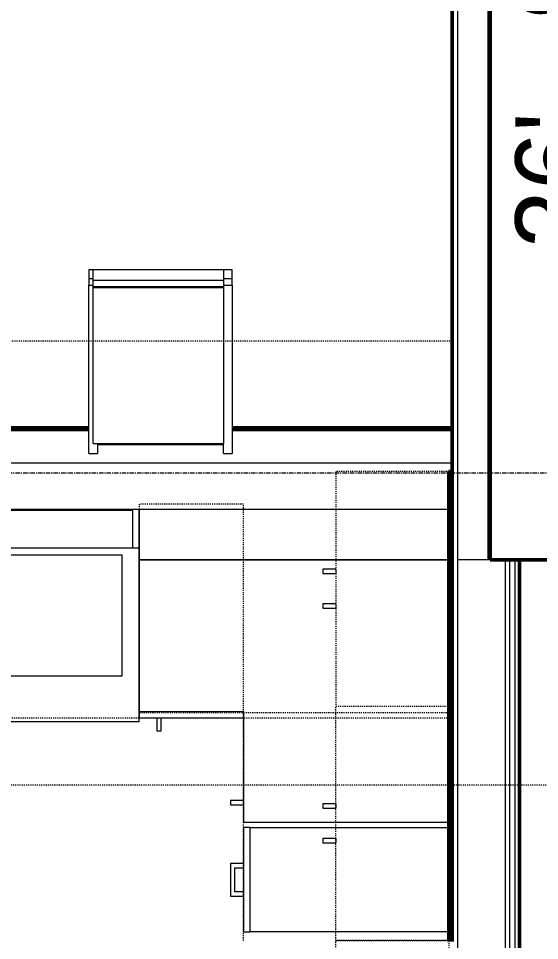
# Model space of a CAD drawing. Header units: inches. Extents: x -4217 to -1814, y 9706 to 12425.
# Drawn here: x -2694.6 to -2634.6, y 11793.4 to 11899.5 of the extents above; entities that cross this region are included whole.
import ezdxf

# ---------------------------------------------------------------- set-up
doc = ezdxf.new("R2010")
doc.units = ezdxf.units.IN
doc.header["$MEASUREMENT"] = 0
for name, pattern in [('Aligning Line 1_8_', [0.25, 0.125, -0.125]), ('Dash', [0.25, 0.125, -0.125]), ('Grid Line 1_2_', [0.875, 0.5, -0.125, 0.125, -0.125])]:
    doc.linetypes.add(name, pattern=pattern)
for name, color, linetype, lineweight in [('A-ANNO-DIMS', 211, 'Continuous', 9), ('A-ANNO-DIMS-96', 211, 'Continuous', 9), ('A-AREA-1', 130, 'Continuous', 70), ('A-FLOR-1', 10, 'Continuous', 13), ('A-WALL', 113, 'Continuous', 13), ('A-WALL-11', 113, 'Continuous', 50), ('A-WALL-3', 250, 'Continuous', 50), ('A-WALL-4', 10, 'Continuous', 13), ('G-ANNO-SYMB-1', 147, 'Aligning Line 1_8_', 9), ('I-FURN-1', 7, 'Continuous', 9), ('I-WALL-3', 2, 'Continuous', 50), ('P-SANR-FIXT-2', 7, 'Continuous', 9), ('Q-CASE-3', 7, 'Continuous', 9), ('Q-CASE-4', 7, 'Dash', 9), ('Q-CASE-HDLN-1', 7, 'Dash', 9), ('S-GRID-1', 1, 'Grid Line 1_2_', 9)]:
    doc.layers.add(name, color=color, linetype=linetype, lineweight=lineweight)
doc.styles.add('Century Gothic', font='ufonts.com_century-gothic.ttf', dxfattribs={"height": 9})
doc.dimstyles.new('OD__1_8__Tol__', dxfattribs={"dimscale": 12, "dimtxt": 9.397514, "dimasz": 1, "dimexe": 0.75, "dimexo": 0.5, "dimgap": 0.125, "dimtad": 1, "dimdec": 3, "dimrnd": 0.125, "dimzin": 3, "dimdsep": 46, "dimlunit": 4, "dimtxsty": 'Century Gothic', "dimblk1": 'OBLIQUE', "dimblk2": 'OBLIQUE', "dimsah": 1, "dimcen": 0.09, "dimdle": 0.75, "dimazin": 0, "dimtfac": 1, "dimtdec": 4, "dimtix": 1, "dimtmove": 0, "dimatfit": 3, "dimfxl": 1, "dimtvp": 1, "dimtfill": 1, "dimfrac": 2, "dimtolj": 1, "dimtzin": 0, "dimarcsym": 2})

# ---------------------------------------------------------------- blocks, each defined once
blk = doc.blocks.new('DIMBLOCK10-FLOOR PLAN - 2ND FLOOR')
at = {"layer": 'A-ANNO-DIMS-96'}
for p, q in [((-2624.39, 12133.59), (-2624.39, 11682.99)), ((-2621.9, 12124.59), (-2633.39, 12124.59)), ((-2624.39, 12124.59), (-2621.9, 12124.59)), ((-2621.9, 11682.99), (-2633.39, 11682.99)), ((-2624.39, 11682.99), (-2621.9, 11682.99))]:
    blk.add_line(p, q, dxfattribs=at)
at = {"layer": 'A-ANNO-DIMS-96', "lineweight": 50}
for p, q in [((-2624.39, 12124.59), (-2630.39, 12130.59)), ((-2624.39, 12124.59), (-2618.39, 12118.59)), ((-2624.39, 11682.99), (-2630.39, 11688.99)), ((-2624.39, 11682.99), (-2618.39, 11676.99))]:
    blk.add_line(p, q, dxfattribs=at)
at = {"layer": 'A-ANNO-DIMS-96', "color": 0, "insert": (-2637.42, 11873.06), "char_height": 9, "width": 73.7481, "attachment_point": 1, "rotation": 90, "line_spacing_factor": 0.984502, "style": 'Century Gothic', "bg_fill": 3, "box_fill_scale": 1.25, "bg_fill_color": 256, "bg_fill_true_color": 13158600, "bg_fill_transparency": 0}
blk.add_mtext('36\' - 9 5/8"', dxfattribs=at)
blk = doc.blocks.new('_Oblique')
at = {"color": 0, "linetype": 'ByBlock', "lineweight": -2}
blk.add_line((-0.5, -0.5), (0.5, 0.5), dxfattribs=at)

msp = doc.modelspace()

# ---------------------------------------------------------------- linework, layer by layer
at = {"layer": 'A-AREA-1'}
for p, q in [((-2686.50756, 11852.2644), (-2700.12887, 11852.2644)), ((-2644.69874, 11852.2644), (-2670.00756, 11852.2644))]:
    msp.add_line(p, q, dxfattribs=at)
at = {"layer": 'A-FLOR-1'}
for p, q in [((-2645.07374, 11837.1894), (-2680.69874, 11837.1894)), ((-2680.69874, 11837.1894), (-2645.07374, 11837.1894))]:
    msp.add_line(p, q, dxfattribs=at)
at = {"layer": 'A-WALL'}
for p, q in [((-2644.07374, 12085.1894), (-2644.07374, 11724.7394)), ((-2640.57374, 12085.1894), (-2640.57374, 11837.1894)), ((-2640.32374, 11837.1894), (-2644.07374, 11837.1894)), ((-2638.57374, 11719.2394), (-2638.57374, 11837.1894)), ((-2638.07374, 11718.7394), (-2638.07374, 11837.1894)), ((-2637.44874, 11718.1144), (-2637.44874, 11837.1894))]:
    msp.add_line(p, q, dxfattribs=at)
at = {"layer": 'A-WALL-11'}
for p, q in [((-2644.69874, 12085.1894), (-2644.69874, 11837.1894)), ((-2640.32374, 11837.1894), (-2640.32374, 12085.1894))]:
    msp.add_line(p, q, dxfattribs=at)
at = {"layer": 'A-WALL-3'}
for p, q in [((-2640.32374, 12085.1894), (-2640.32374, 11845.1894)), ((-2644.69874, 11847.3644), (-2645.07374, 11847.3644)), ((-2645.07374, 11847.3644), (-2645.07374, 11793.24629)), ((-2644.69874, 11793.24629), (-2644.69874, 11847.3644)), ((-2640.32374, 11845.1894), (-2640.32374, 11837.1894))]:
    msp.add_line(p, q, dxfattribs=at)
at = {"layer": 'A-WALL-4'}
for p, q in [((-2753.29874, 11848.3644), (-2644.69874, 11848.3644)), ((-2645.07374, 11842.9894), (-2753.29874, 11842.9894))]:
    msp.add_line(p, q, dxfattribs=at)
at = {"layer": 'I-FURN-1'}
for p, q in [((-2686.00756, 11870.57888), (-2686.50756, 11870.57888)), ((-2686.50756, 11870.57888), (-2686.50756, 11869.59407)), ((-2686.00756, 11869.33784), (-2686.00756, 11870.57888)), ((-2671.00756, 11870.57888), (-2686.00756, 11870.57888)), ((-2671.00756, 11870.57888), (-2671.00756, 11869.33784)), ((-2670.00756, 11870.57888), (-2671.00756, 11870.57888)), ((-2670.00756, 11869.59407), (-2670.00756, 11870.57888)), ((-2686.50756, 11869.59407), (-2686.00756, 11869.59407)), ((-2686.50756, 11869.59407), (-2686.50756, 11868.79869)), ((-2686.00756, 11868.67299), (-2686.00756, 11869.33784)), ((-2671.00756, 11869.33784), (-2686.00756, 11869.33784)), ((-2671.00756, 11869.59407), (-2670.00756, 11869.59407)), ((-2671.00756, 11869.33784), (-2671.00756, 11868.67299)), ((-2670.00756, 11868.79869), (-2670.00756, 11869.59407)), ((-2686.50756, 11868.79869), (-2686.00756, 11868.79869)), ((-2686.50756, 11852.86096), (-2686.50756, 11868.79869)), ((-2686.00756, 11868.67299), (-2671.00756, 11868.67299)), ((-2686.00756, 11868.54445), (-2686.00756, 11868.67299)), ((-2686.00756, 11852.94515), (-2686.00756, 11868.54445)), ((-2686.00756, 11868.54445), (-2671.00756, 11868.54445)), ((-2671.00756, 11868.79869), (-2670.00756, 11868.79869)), ((-2671.00756, 11868.67299), (-2671.00756, 11868.54445)), ((-2671.00756, 11868.54445), (-2671.00756, 11852.94515)), ((-2670.00756, 11868.79869), (-2670.00756, 11852.86096)), ((-2686.50756, 11851.36472), (-2686.50756, 11852.86096)), ((-2686.00756, 11850.69248), (-2686.00756, 11852.94515)), ((-2671.00756, 11852.94515), (-2671.00756, 11850.69248)), ((-2670.00756, 11852.86096), (-2670.00756, 11851.36472)), ((-2686.50756, 11849.44597), (-2686.50756, 11851.36472)), ((-2670.00756, 11851.36472), (-2670.00756, 11849.44597)), ((-2686.00756, 11850.59252), (-2686.00756, 11850.69248)), ((-2686.00756, 11850.5799), (-2671.00756, 11850.5799)), ((-2685.50756, 11850.59585), (-2685.50756, 11850.52217)), ((-2685.50756, 11850.52217), (-2685.50756, 11850.44347)), ((-2685.50756, 11850.44347), (-2685.50756, 11849.44597)), ((-2671.00756, 11850.44347), (-2685.50756, 11850.44347)), ((-2671.00756, 11850.69248), (-2671.00756, 11850.59252)), ((-2671.00756, 11850.52217), (-2671.00756, 11850.59252)), ((-2671.00756, 11850.44347), (-2671.00756, 11850.52217)), ((-2671.00756, 11849.44597), (-2671.00756, 11850.44347)), ((-2686.50756, 11849.44597), (-2685.50756, 11849.44597)), ((-2671.00756, 11849.44597), (-2670.00756, 11849.44597))]:
    msp.add_line(p, q, dxfattribs=at)
at = {"layer": 'I-WALL-3'}
for p, q in [((-2644.69874, 11837.1894), (-2644.69874, 11793.24629)), ((-2636.94874, 11837.1894), (-2640.32374, 11837.1894)), ((-2636.94874, 11717.6144), (-2636.94874, 11837.1894))]:
    msp.add_line(p, q, dxfattribs=at)
at = {"layer": 'P-SANR-FIXT-2'}
for p, q in [((-2680.69874, 11838.52227), (-2696.61141, 11838.52227)), ((-2680.69874, 11818.56645), (-2680.69874, 11838.52227)), ((-2696.61381, 11837.76901), (-2682.69874, 11837.76901)), ((-2682.69874, 11837.76901), (-2682.69874, 11823.8132)), ((-2682.69874, 11823.8132), (-2711.69874, 11823.8132)), ((-2713.69874, 11818.56645), (-2680.69874, 11818.56645))]:
    msp.add_line(p, q, dxfattribs=at)
at = {"layer": 'Q-CASE-3'}
for p, q in [((-2681.44874, 11842.8644), (-2696.11606, 11842.8644)), ((-2681.44874, 11838.52227), (-2681.44874, 11842.8644)), ((-2680.69874, 11842.9894), (-2680.69874, 11838.52227)), ((-2680.69874, 11838.52227), (-2680.69874, 11842.9894)), ((-2680.69874, 11842.9894), (-2680.69874, 11818.9894)), ((-2645.07374, 11842.9894), (-2680.69874, 11842.9894)), ((-2658.07374, 11836.1144), (-2659.57299, 11836.1144)), ((-2659.57299, 11836.1144), (-2659.57299, 11835.62595)), ((-2659.57299, 11835.62595), (-2658.07374, 11835.62595)), ((-2658.07374, 11836.1144), (-2658.07374, 11835.62595)), ((-2658.07374, 11832.1144), (-2659.57299, 11832.1144)), ((-2659.57299, 11832.1144), (-2659.57299, 11831.62595)), ((-2658.07374, 11832.1144), (-2658.07374, 11831.62595)), ((-2659.57299, 11831.62595), (-2658.07374, 11831.62595)), ((-2680.69874, 11819.7394), (-2668.69874, 11819.7394)), ((-2668.69874, 11819.7394), (-2668.69874, 11806.9894)), ((-2668.69874, 11819.7394), (-2668.69874, 11818.9894)), ((-2680.69874, 11818.9894), (-2668.69874, 11818.9894)), ((-2678.68718, 11818.9894), (-2678.19874, 11818.9894)), ((-2678.68718, 11818.9894), (-2678.68718, 11817.49014)), ((-2678.19874, 11817.49014), (-2678.19874, 11818.9894)), ((-2668.69874, 11818.9894), (-2668.69874, 11806.9894)), ((-2678.68718, 11817.49014), (-2678.19874, 11817.49014)), ((-2670.19393, 11809.47784), (-2670.19393, 11808.9894)), ((-2668.69468, 11809.47784), (-2670.19393, 11809.47784)), ((-2670.19393, 11808.9894), (-2668.69468, 11808.9894)), ((-2668.69468, 11809.47784), (-2668.69468, 11808.9894)), ((-2659.57299, 11809.10284), (-2659.57299, 11808.6144)), ((-2658.07374, 11809.10284), (-2659.57299, 11809.10284)), ((-2659.57299, 11808.6144), (-2658.07374, 11808.6144)), ((-2658.07374, 11809.10284), (-2658.07374, 11808.6144)), ((-2668.69874, 11806.9894), (-2645.07374, 11806.9894)), ((-2668.69874, 11806.3644), (-2668.69874, 11794.3644)), ((-2667.94874, 11806.3644), (-2668.69874, 11806.3644)), ((-2667.94874, 11794.3644), (-2667.94874, 11806.3644)), ((-2667.94874, 11806.3644), (-2645.07374, 11806.3644)), ((-2659.57299, 11805.10284), (-2659.57299, 11804.6144)), ((-2658.07374, 11805.10284), (-2659.57299, 11805.10284)), ((-2659.57299, 11804.6144), (-2658.07374, 11804.6144)), ((-2658.07374, 11805.10284), (-2658.07374, 11804.6144)), ((-2668.69874, 11802.2394), (-2670.19874, 11802.2394)), ((-2670.19874, 11802.2394), (-2670.19874, 11798.4894)), ((-2668.69874, 11802.2394), (-2668.69874, 11801.74002)), ((-2669.69936, 11801.74002), (-2668.69874, 11801.74002)), ((-2669.69936, 11798.98877), (-2669.69936, 11801.74002)), ((-2670.19874, 11798.4894), (-2668.69874, 11798.4894)), ((-2668.69874, 11798.98877), (-2669.69936, 11798.98877)), ((-2668.69874, 11798.4894), (-2668.69874, 11798.98877)), ((-2668.69874, 11794.3644), (-2667.94874, 11794.3644)), ((-2645.07374, 11794.3644), (-2667.94874, 11794.3644))]:
    msp.add_line(p, q, dxfattribs=at)
at = {"layer": 'Q-CASE-4'}
for p, q in [((-2645.07374, 11847.3644), (-2658.07374, 11847.3644)), ((-2658.07374, 11847.3644), (-2658.07374, 11820.3644)), ((-2645.07374, 11820.3644), (-2645.07374, 11847.3644)), ((-2668.69874, 11843.6144), (-2680.69874, 11843.6144)), ((-2680.69874, 11843.6144), (-2680.69874, 11819.6144)), ((-2668.69874, 11819.6144), (-2668.69874, 11843.6144)), ((-2658.07374, 11820.3644), (-2645.07374, 11820.3644)), ((-2658.07374, 11793.3644), (-2658.07374, 11820.3644)), ((-2658.07374, 11820.3644), (-2645.07374, 11820.3644)), ((-2645.07374, 11820.3644), (-2645.07374, 11793.3644)), ((-2680.69874, 11819.6144), (-2668.69874, 11819.6144)), ((-2658.07374, 11793.3644), (-2645.07374, 11793.3644)), ((-2658.07374, 11763.3644), (-2658.07374, 11793.3644)), ((-2645.07374, 11793.3644), (-2658.07374, 11793.3644)), ((-2645.07374, 11793.3644), (-2645.07374, 11763.3644))]:
    msp.add_line(p, q, dxfattribs=at)
at = {"layer": 'Q-CASE-HDLN-1'}
for p, q in [((-2644.69874, 11862.3644), (-2759.12374, 11862.3644)), ((-2668.69874, 11819.6144), (-2645.07374, 11819.6144)), ((-2668.69874, 11793.3644), (-2668.69874, 11819.6144)), ((-2759.12374, 11818.9894), (-2645.07374, 11818.9894))]:
    msp.add_line(p, q, dxfattribs=at)

# ---------------------------------------------------------------- next in the draw order: dimensions: what is measured, and where the dimension line sits
at = {"layer": 'A-ANNO-DIMS'}
dim = msp.add_linear_dim(base=(-2624.38578, 11682.9894), p1=(-2615.9005, 12124.5894), p2=(-2615.9005, 11682.9894), angle=90, dimstyle='OD__1_8__Tol__', override={"dimpost": '<>', "dimfxl": 441.6}, dxfattribs=at)
dim.commit()
dim.dimension.update_dxf_attribs({"geometry": 'DIMBLOCK10-FLOOR PLAN - 2ND FLOOR', "text_midpoint": (-2631.1108, 11903.7894)})

# ---------------------------------------------------------------- next in the draw order: linework, layer by layer
at = {"layer": 'A-WALL-3'}
msp.add_line((-2640.32374, 11837.1894), (-2624.32374, 11837.1894), dxfattribs=at)
at = {"layer": 'G-ANNO-SYMB-1'}
msp.add_line((-2494.60857, 11811.24352), (-2732.74303, 11811.24352), dxfattribs=at)
at = {"layer": 'S-GRID-1'}
msp.add_line((-1814.20638, 11847.1894), (-4168.71446, 11847.1894), dxfattribs=at)

doc.saveas('drawing.dxf')
